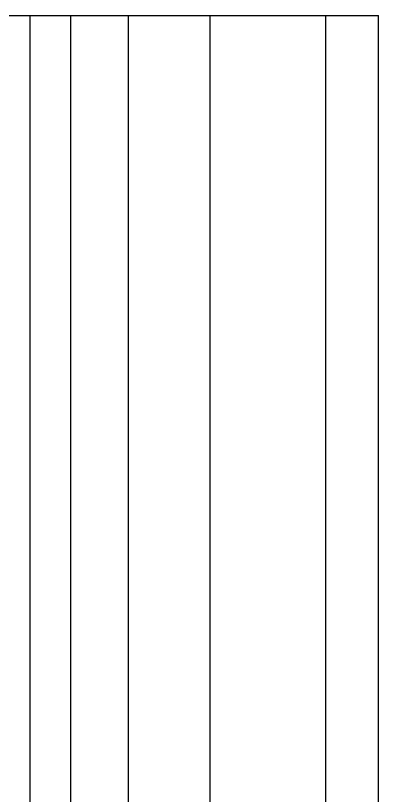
# Model space of a CAD drawing. Header units: metres. Extents: x 2494 to 3558, y 282 to 553.
# Drawn here: x 2948.895 to 2949.398, y 342.542 to 343.623 of the extents above; entities that cross this region are included whole.
import ezdxf

# ---------------------------------------------------------------- set-up
doc = ezdxf.new("R2010")
doc.units = ezdxf.units.M
doc.header["$LTSCALE"] = 7
doc.header["$MEASUREMENT"] = 0
doc.layers.add('PENA 01', color=1, linetype='Continuous')

msp = doc.modelspace()

# ---------------------------------------------------------------- hatches: boundary and pattern name
at = {"layer": 'PENA 01'}
h = msp.add_hatch(dxfattribs=at)
h.set_pattern_fill('HACH23,_O', color=256, scale=0.02, pattern_type=2)
h.set_pattern_definition([(90, (2710.5466, 383.7671), (0.836, 5e-17), []), (90, (2710.5184, 383.7671), (0.836, 5e-17), []), (90, (2710.4784, 383.7671), (0.836, 5e-17), []), (90, (2710.4218, 383.7671), (0.836, 5e-17), []), (90, (2710.3418, 383.7671), (0.836, 5e-17), []), (90, (2710.2286, 383.7671), (0.836, 5e-17), []), (90, (2710.0686, 383.7671), (0.836, 5e-17), []), (90, (2709.9554, 383.7671), (0.836, 5e-17), []), (90, (2709.8754, 383.7671), (0.836, 5e-17), []), (90, (2709.8188, 383.7671), (0.836, 5e-17), []), (90, (2709.7788, 383.7671), (0.836, 5e-17), []), (90, (2709.7506, 383.7671), (0.836, 5e-17), []), (90, (2709.7306, 383.7671), (0.836, 5e-17), [])])
h.paths.add_polyline_path([(2866.598, 342.5205), (2949.3915, 342.5205), (2949.3982, 343.6225), (2942.6182, 343.6225), (2942.6182, 343.584), (2919.5782, 343.584), (2919.5782, 343.6225), (2907.9132, 343.6225), (2907.9115, 343.5807), (2873.5599, 343.584), (2873.5599, 343.6225), (2866.6047, 343.6225)])

# ---------------------------------------------------------------- linework, layer by layer
for p in [(2942.6182, 343.6225), (2949.3982, 342.4739)]:
    msp.add_line(p, (2949.3982, 343.6225), dxfattribs=at)

doc.saveas('drawing.dxf')
